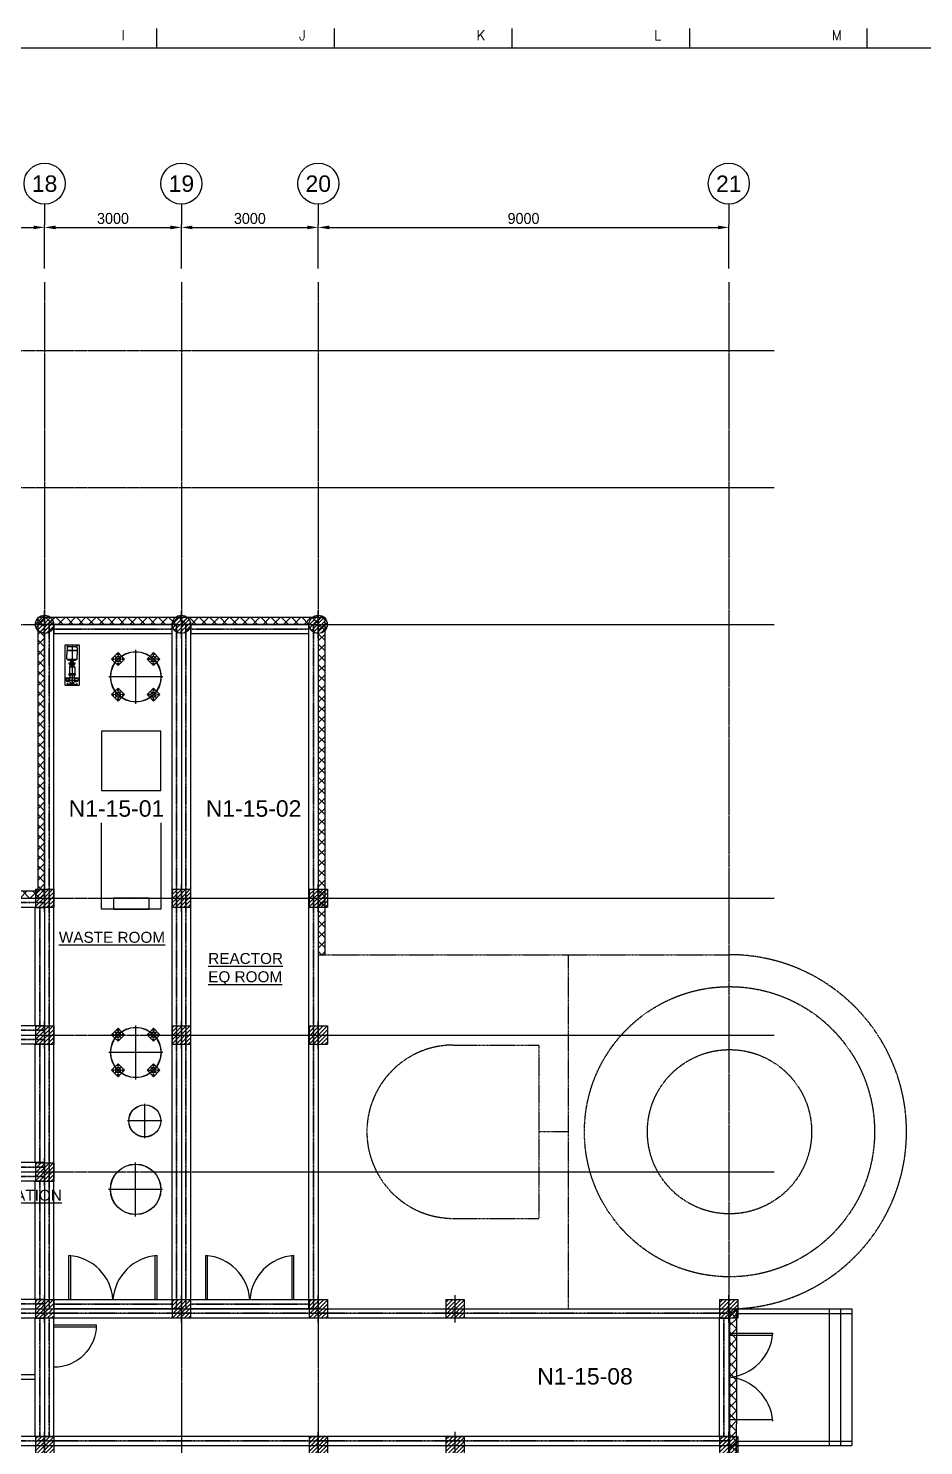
# Model space of a CAD drawing. Header units: millimetres. Extents: x 4080735 to 4152075, y -451436 to -400976.
# Drawn here: x 4114452 to 4134080, y -432662 to -401599 of the extents above; entities that cross this region are included whole.
import ezdxf
from ezdxf.enums import TextEntityAlignment as Align

# ---------------------------------------------------------------- set-up
doc = ezdxf.new("R2010")
doc.units = ezdxf.units.MM
doc.header["$LTSCALE"] = 60
doc.set_wipeout_variables(frame=1)
for name, pattern in [('120', [23, 20, -1, 1, -1]), ('CEN', [62, 60, -1, 0, -1]), ('CENTER', [2, 1.25, -0.25, 0.25, -0.25]), ('HIDDEN', [0.375, 0.25, -0.125])]:
    doc.linetypes.add(name, pattern=pattern)
doc.layers.get('Defpoints').update_dxf_attribs({"color": 140})
for name, color, linetype in [('1', 7, 'Continuous'), ('1CEN', 1, 'CEN'), ('1ST FL FW1-2', 3, 'Continuous'), ('3', 3, 'Continuous'), ('C_TEXT_01', 2, 'Continuous'), ('C_TEXT_CONTAINER NO', 7, 'Continuous'), ('CEN', 1, 'CENTER'), ('DIM', 1, 'Continuous'), ('DIM-SCALE', 7, 'Continuous'), ('DOOR', 3, 'Continuous'), ('EQUIPMENT', 6, 'Continuous'), ('PILE', 4, 'Continuous'), ('TAN-TIT', 30, 'Continuous'), ('TEXT', 3, 'Continuous')]:
    doc.layers.add(name, color=color, linetype=linetype)
doc.styles.add('Arial', font='arial.ttf')
doc.styles.add('COM', font='COMPLEX', dxfattribs={"height": 5})
doc.styles.add('돋움', font='')
doc.styles.get('돋움').set_extended_font_data('Dotum')
doc.linetypes.add('FENCELINE1', pattern='A,1,-0.4,[133,ltypeshp.shx,S=0.4,R=0,X=-0.4,Y=0],-0.4,4', length=5.8)
doc.dimstyles.new('일반도면_0060', dxfattribs={"dimtxt": 240, "dimasz": 240, "dimexe": 60, "dimexo": 300, "dimgap": 75, "dimtad": 1, "dimdec": 0, "dimzin": 0, "dimdsep": 46, "dimtxsty": '돋움', "dimcen": -300, "dimclrd": 7, "dimclre": 7, "dimclrt": 2, "dimadec": 8, "dimazin": 0, "dimtfac": 1, "dimtdec": 0, "dimtix": 1, "dimtmove": 2, "dimatfit": 3, "dimfxl": 1, "dimtolj": 1, "dimtzin": 0, "dimarcsym": 0})
pattern_1 = [(45, (-108366.33, 160913.16), (-112.2532015, 112.2532015), []), (135, (-108366.33, 160913.16), (-112.2532015, -112.2532015), [])]
pattern_2 = [(45, (0, 0), (-44.194, 44.194), [])]

# ---------------------------------------------------------------- blocks, each defined once
blk = doc.blocks.new('외각')
at = {"color": 8, "linetype": 'HIDDEN', "ltscale": 0.1}
for p, q in [((-14918, -3880), (-14918, 11120)), ((-14911, -3880), (-14911, 11120)), ((-14813, 11022), (-12219, 11022)), ((-14813, 11015), (-12219, 11015)), ((-12121, -3880), (-12121, 11120)), ((-12114, -3880), (-12114, 11120)), ((-11918, -3880), (-11918, 11120)), ((-11911, -3880), (-11911, 11120)), ((-11813, 11022), (-9219, 11022)), ((-11813, 11015), (-9219, 11015)), ((-9121, -3880), (-9121, 11120)), ((-9114, -3880), (-9114, 11120)), ((-15016, 5022), (-30016, 5022)), ((-15016, 5015), (-30016, 5015)), ((-15121, 2323), (-15121, 4917)), ((-15114, 2323), (-15114, 4917)), ((-9016, 3880), (0, 3880)), ((-3530, -3880), (-3530, 3880)), ((-15016, 2225), (-30016, 2225)), ((-15016, 2218), (-30016, 2218)), ((-15016, 2022), (-30016, 2022)), ((-15016, 2015), (-30016, 2015)), ((-15121, -677), (-15121, 1917)), ((-15114, -677), (-15114, 1917)), ((-6050, 1900), (-4180, 1900)), ((-4180, 1900), (-4180, -1900)), ((-3530, 0), (-4180, 0)), ((-15016, -775), (-30016, -775)), ((-15016, -782), (-30016, -782)), ((-15016, -978), (-30016, -978)), ((-15016, -985), (-30016, -985)), ((-15121, -3677), (-15121, -1083)), ((-15114, -3677), (-15114, -1083)), ((-6050, -1900), (-4180, -1900)), ((-15016, -3775), (-30016, -3775)), ((-15016, -3782), (-30016, -3782)), ((-15016, -3978), (-30016, -3978)), ((-15016, -3985), (-30016, -3985)), ((-16, -3978), (-15016, -3978)), ((-16, -3985), (-15016, -3985)), ((-14813, -3775), (-12219, -3775)), ((-14813, -3782), (-12219, -3782)), ((-11813, -3775), (-9219, -3775)), ((-11813, -3782), (-9219, -3782)), ((-9016, -3880), (0, -3880)), ((-15121, -6677), (-15121, -4083)), ((-15114, -6677), (-15114, -4083)), ((-14918, -6677), (-14918, -4083)), ((-14911, -6677), (-14911, -4083)), ((-121, -6677), (-121, -4083)), ((-114, -6677), (-114, -4083)), ((-15016, -6775), (-30016, -6775)), ((-15016, -6782), (-30016, -6782)), ((-16, -6775), (-15016, -6775)), ((-16, -6782), (-15016, -6782))]:
    blk.add_line(p, q, dxfattribs=at)
at = {"color": 8}
for p, q in [((-15219, -5330), (-34813, -5330)), ((-15219, -5430), (-34813, -5430))]:
    blk.add_line(p, q, dxfattribs=at)
for points in [[(-14813, -3880), (-14813, 11120), (-15016, 11120), (-15016, -3880)], [(-12219, 10917), (-12219, 11120), (-14813, 11120), (-14813, 10917)], [(-12219, -3880), (-12219, 11120), (-12016, 11120), (-12016, -3880)], [(-11813, -3880), (-11813, 11120), (-12016, 11120), (-12016, -3880)], [(-9219, 10917), (-9219, 11120), (-11813, 11120), (-11813, 10917)], [(-9219, -3880), (-9219, 11120), (-9016, 11120), (-9016, -3880)], [(-15016, 4917), (-30016, 4917), (-30016, 5120), (-15016, 5120)], [(-15219, 4917), (-15016, 4917), (-15016, 2323), (-15219, 2323)], [(-15016, 2323), (-30016, 2323), (-30016, 2120), (-15016, 2120)], [(-15016, 1917), (-30016, 1917), (-30016, 2120), (-15016, 2120)], [(-15219, 1917), (-15016, 1917), (-15016, -677), (-15219, -677)], [(-15016, -677), (-30016, -677), (-30016, -880), (-15016, -880)], [(-15016, -1083), (-30016, -1083), (-30016, -880), (-15016, -880)], [(-15219, -1083), (-15016, -1083), (-15016, -3677), (-15219, -3677)], [(-15016, -3677), (-30016, -3677), (-30016, -3880), (-15016, -3880)], [(-12219, -3677), (-12219, -3880), (-14813, -3880), (-14813, -3677)], [(-9219, -3677), (-9219, -3880), (-11813, -3880), (-11813, -3677)], [(-15016, -4083), (-30016, -4083), (-30016, -3880), (-15016, -3880)], [(-16, -4083), (-15016, -4083), (-15016, -3880), (-16, -3880)], [(-15219, -4083), (-15016, -4083), (-15016, -6677), (-15219, -6677)], [(-14813, -4083), (-15016, -4083), (-15016, -6677), (-14813, -6677)], [(-219, -4083), (-16, -4083), (-16, -6677), (-219, -6677)], [(-15016, -6677), (-30016, -6677), (-30016, -6880), (-15016, -6880)], [(-16, -6677), (-15016, -6677), (-15016, -6880), (-16, -6880)], [(-15016, -7083), (-30016, -7083), (-30016, -6880), (-15016, -6880)], [(-16, -7083), (-15016, -7083), (-15016, -6880), (-16, -6880)]]:
    blk.add_lwpolyline(points, close=True, dxfattribs=at)
at = {"color": 8, "linetype": 'HIDDEN', "ltscale": 0.1}
for radius in [3180, 1800]:
    blk.add_circle((0, 0), radius, dxfattribs=at)
for centre, radius, start, end in [((0, 0), 3880, 270, 90), ((-6050, 0), 1900, 90, 270)]:
    blk.add_arc(centre, radius, start, end, dxfattribs=at)
blk = doc.blocks.new('EQ')
at = {"layer": 'EQUIPMENT', "color": 253}
for p, q in [((-280, 25968), (-280, 26857)), ((-280, 26857), (25, 26857)), ((-239, 26730), (-240, 26638)), ((-220, 26826), (-239, 26826)), ((-17, 26730), (-239, 26730)), ((-237, 26792), (-237, 26735)), ((-18, 26735), (-237, 26735)), ((-232, 26730), (-232, 26735)), ((-230, 26835), (-230, 26816)), ((-203, 26815), (-227, 26807)), ((-220, 26735), (-224, 26735)), ((-60, 26815), (-203, 26815)), ((-128, 26857), (-128, 25980)), ((-56, 26816), (-59, 26816)), ((-53, 26815), (-54, 26815)), ((-53, 26815), (-28, 26807)), ((-35, 26826), (-16, 26826)), ((-26, 26835), (-26, 26816)), ((-23, 26730), (-23, 26735)), ((-18, 26792), (-18, 26735)), ((-16, 26730), (-15, 26638)), ((25, 26857), (25, 25968)), ((1270, 25565), (1270, 26749)), ((-239, 26545), (-240, 26638)), ((-238, 26545), (-227, 26545)), ((-232, 26545), (-232, 26540)), ((-232, 26545), (-232, 26540)), ((-232, 26540), (-220, 26540)), ((-232, 26540), (-220, 26540)), ((-221, 26538), (-221, 26540)), ((-35, 26540), (-220, 26540)), ((-205, 26522), (-197, 26522)), ((-196, 26521), (-196, 26521)), ((-168, 26519), (-195, 26520)), ((-188, 26444), (-188, 26462)), ((-188, 26462), (-67, 26462)), ((-188, 26444), (-67, 26444)), ((-188, 26442), (-188, 26425)), ((-188, 26442), (-67, 26442)), ((-188, 26425), (-67, 26425)), ((-168, 26518), (-87, 26518)), ((-167, 26510), (-167, 26517)), ((-165, 26508), (-90, 26508)), ((-153, 26490), (-102, 26490)), ((-153, 26462), (-153, 26490)), ((-153, 26425), (-153, 26397)), ((-146, 26490), (-109, 26490)), ((-143, 26508), (-143, 26504)), ((-113, 26504), (-143, 26504)), ((-142, 26504), (-142, 26490)), ((-114, 26504), (-114, 26490)), ((-113, 26508), (-113, 26504)), ((-102, 26490), (-102, 26462)), ((-102, 26397), (-102, 26425)), ((-89, 26510), (-89, 26517)), ((-87, 26519), (-60, 26520)), ((-67, 26462), (-67, 26444)), ((-67, 26442), (-67, 26444)), ((-67, 26425), (-67, 26442)), ((-60, 26521), (-60, 26521)), ((-51, 26522), (-59, 26522)), ((-23, 26540), (-35, 26540)), ((-35, 26538), (-35, 26540)), ((-23, 26540), (-35, 26540)), ((-17, 26545), (-28, 26545)), ((-23, 26545), (-23, 26540)), ((-23, 26545), (-23, 26540)), ((-16, 26545), (-15, 26638)), ((772, 26556), (792, 26535)), ((772, 26535), (792, 26556)), ((956, 26620), (806, 26471)), ((956, 26471), (806, 26620)), ((871, 26655), (891, 26634)), ((891, 26655), (871, 26634)), ((891, 26436), (871, 26457)), ((871, 26436), (891, 26457)), ((990, 26535), (970, 26556)), ((990, 26556), (970, 26535)), ((1550, 26535), (1570, 26556)), ((1550, 26556), (1570, 26535)), ((1734, 26471), (1584, 26620)), ((1584, 26471), (1734, 26620)), ((1669, 26655), (1649, 26634)), ((1649, 26655), (1669, 26634)), ((1649, 26436), (1669, 26457)), ((1669, 26436), (1649, 26457)), ((1768, 26556), (1748, 26535)), ((1768, 26535), (1748, 26556)), ((-263, 26136), (-263, 26120)), ((-263, 26136), (-159, 26136)), ((-263, 26120), (-177, 26120)), ((-263, 26117), (-263, 26082)), ((-263, 26117), (-179, 26117)), ((-58, 26225), (-197, 26225)), ((-197, 26225), (-197, 26194)), ((-58, 26211), (-197, 26211)), ((-58, 26194), (-197, 26194)), ((-185, 26369), (-185, 26225)), ((-70, 26369), (-185, 26369)), ((-183, 26385), (-183, 26377)), ((-72, 26385), (-183, 26385)), ((-72, 26377), (-183, 26377)), ((-180, 26377), (-180, 26369)), ((-174, 26182), (-174, 26148)), ((-153, 26397), (-102, 26397)), ((-145, 26194), (-151, 26194)), ((-140, 26397), (-140, 26385)), ((-115, 26397), (-115, 26385)), ((-104, 26194), (-110, 26194)), ((-96, 26136), (7, 26136)), ((-81, 26182), (-81, 26148)), ((-78, 26120), (7, 26120)), ((-76, 26117), (7, 26117)), ((-75, 26377), (-75, 26369)), ((-72, 26385), (-72, 26377)), ((-70, 26369), (-70, 26225)), ((-58, 26225), (-58, 26194)), ((7, 26136), (7, 26120)), ((7, 26117), (7, 26082)), ((1862, 26157), (678, 26157)), ((25, 25968), (-280, 25968)), ((-190, 26078), (-259, 26078)), ((-251, 26078), (-251, 26076)), ((-220, 26000), (-239, 26000)), ((-234, 26058), (-185, 26058)), ((-230, 26009), (-230, 25990)), ((-198, 25996), (-198, 25980)), ((-58, 25996), (-198, 25996)), ((-58, 25980), (-198, 25980)), ((-190, 26082), (-65, 26082)), ((-180, 25996), (-180, 25980)), ((-152, 26024), (-152, 25996)), ((-103, 26024), (-103, 25996)), ((-75, 25996), (-75, 25980)), ((-70, 26058), (-21, 26058)), ((-65, 26078), (4, 26078)), ((-58, 25996), (-58, 25980)), ((-35, 26000), (-16, 26000)), ((-26, 26009), (-26, 25990)), ((-4, 26078), (-4, 26076)), ((806, 25843), (956, 25693)), ((956, 25843), (806, 25693)), ((891, 25877), (871, 25857)), ((871, 25877), (891, 25857)), ((1584, 25693), (1734, 25843)), ((1584, 25843), (1734, 25693)), ((1649, 25877), (1669, 25857)), ((1669, 25877), (1649, 25857)), ((772, 25758), (792, 25778)), ((772, 25778), (792, 25758)), ((871, 25659), (891, 25679)), ((891, 25659), (871, 25679)), ((990, 25778), (970, 25758)), ((990, 25758), (970, 25778)), ((1550, 25778), (1570, 25758)), ((1550, 25758), (1570, 25778)), ((1669, 25659), (1649, 25679)), ((1649, 25659), (1669, 25679)), ((1768, 25758), (1748, 25778)), ((1768, 25778), (1748, 25758)), ((1820, 24968), (520, 24968)), ((520, 24968), (520, 23668)), ((1820, 23668), (1820, 24968)), ((520, 23668), (1820, 23668)), ((520, 21068), (520, 23268)), ((520, 23268), (1820, 23268)), ((1820, 23268), (1820, 21068)), ((1560, 21308), (780, 21308)), ((780, 21308), (780, 21068)), ((1560, 21068), (1560, 21308)), ((1820, 21068), (520, 21068)), ((780, 21068), (1560, 21068)), ((881, 18454), (740, 18313)), ((956, 18387), (806, 18238)), ((956, 18238), (806, 18387)), ((871, 18422), (891, 18401)), ((891, 18422), (871, 18401)), ((955, 18380), (881, 18454)), ((1023, 18313), (955, 18380)), ((1270, 17332), (1270, 18516)), ((1585, 18380), (1517, 18313)), ((1734, 18238), (1584, 18387)), ((1584, 18238), (1734, 18387)), ((1659, 18454), (1585, 18380)), ((1669, 18422), (1649, 18401)), ((1649, 18422), (1669, 18401)), ((1800, 18313), (1659, 18454)), ((740, 18313), (814, 18238)), ((772, 18323), (792, 18302)), ((772, 18302), (792, 18323)), ((814, 18238), (881, 18171)), ((891, 18203), (871, 18224)), ((871, 18203), (891, 18224)), ((881, 18171), (1023, 18313)), ((990, 18302), (970, 18323)), ((990, 18323), (970, 18302)), ((1517, 18313), (1659, 18171)), ((1550, 18302), (1570, 18323)), ((1550, 18323), (1570, 18302)), ((1649, 18203), (1669, 18224)), ((1669, 18203), (1649, 18224)), ((1659, 18171), (1726, 18238)), ((1726, 18238), (1800, 18313)), ((1768, 18323), (1748, 18302)), ((1768, 18302), (1748, 18323)), ((1862, 17924), (678, 17924)), ((814, 17609), (740, 17535)), ((740, 17535), (881, 17393)), ((772, 17525), (792, 17545)), ((772, 17545), (792, 17525)), ((806, 17610), (956, 17460)), ((956, 17610), (806, 17460)), ((881, 17676), (814, 17609)), ((891, 17644), (871, 17624)), ((871, 17644), (891, 17624)), ((871, 17426), (891, 17446)), ((891, 17426), (871, 17446)), ((1023, 17535), (881, 17676)), ((881, 17393), (955, 17468)), ((955, 17468), (1023, 17535)), ((990, 17545), (970, 17525)), ((990, 17525), (970, 17545)), ((1659, 17676), (1517, 17535)), ((1517, 17535), (1585, 17468)), ((1550, 17545), (1570, 17525)), ((1550, 17525), (1570, 17545)), ((1584, 17460), (1734, 17610)), ((1584, 17610), (1734, 17460)), ((1585, 17468), (1659, 17393)), ((1649, 17644), (1669, 17624)), ((1669, 17644), (1649, 17624)), ((1669, 17426), (1649, 17446)), ((1649, 17426), (1669, 17446)), ((1726, 17609), (1659, 17676)), ((1659, 17393), (1800, 17535)), ((1800, 17535), (1726, 17609)), ((1768, 17525), (1748, 17545)), ((1768, 17545), (1748, 17525)), ((1467, 16047), (1467, 16800)), ((1844, 16424), (1091, 16424)), ((1266, 14332), (1266, 15516)), ((1858, 14924), (674, 14924))]:
    blk.add_line(p, q, dxfattribs=at)
for points in [[(955, 26613), (881, 26687), (740, 26546), (814, 26471)], [(814, 26471), (881, 26404), (1023, 26546), (955, 26613)], [(1585, 26613), (1517, 26546), (1659, 26404), (1726, 26471)], [(1726, 26471), (1800, 26546), (1659, 26687), (1585, 26613)], [(814, 25842), (740, 25768), (881, 25626), (955, 25701)], [(955, 25701), (1023, 25768), (881, 25909), (814, 25842)], [(1726, 25842), (1659, 25909), (1517, 25768), (1585, 25701)], [(1585, 25701), (1659, 25626), (1800, 25768), (1726, 25842)]]:
    blk.add_lwpolyline(points, dxfattribs=at)
for centre, radius in [((-230, 26826), 9.5), ((-26, 26826), 9.5), ((1270, 26157), 554), ((1270, 26157), 550), ((782, 26546), 12), ((881, 26546), 53.1), ((881, 26645), 12), ((881, 26447), 12), ((980, 26546), 12), ((1560, 26546), 12), ((1659, 26546), 53.1), ((1659, 26645), 12), ((1659, 26447), 12), ((1758, 26546), 12), ((-128, 26082), 62.5), ((-128, 26082), 17), ((-230, 26000), 9.5), ((-26, 26000), 9.5), ((881, 25768), 53.1), ((881, 25867), 12), ((1659, 25768), 53.1), ((1659, 25867), 12), ((782, 25768), 12), ((881, 25669), 12), ((980, 25768), 12), ((1560, 25768), 12), ((1659, 25669), 12), ((1758, 25768), 12), ((1270, 17924), 554), ((1270, 17924), 550), ((881, 18313), 53.1), ((881, 18412), 12), ((1659, 18313), 53.1), ((1659, 18412), 12), ((782, 18313), 12), ((881, 18214), 12), ((980, 18313), 12), ((1560, 18313), 12), ((1659, 18214), 12), ((1758, 18313), 12), ((782, 17535), 12), ((881, 17535), 53.1), ((881, 17634), 12), ((881, 17436), 12), ((980, 17535), 12), ((1560, 17535), 12), ((1659, 17535), 53.1), ((1659, 17634), 12), ((1659, 17436), 12), ((1758, 17535), 12), ((1467, 16424), 353), ((1467, 16424), 350), ((1266, 14924), 554), ((1266, 14924), 550)]:
    blk.add_circle(centre, radius, dxfattribs=at)
for centre, radius, start, end in [((-222, 26792), 15, 110, 180), ((-59, 26815), 1, 90, 180), ((-56, 26815), 1.5, 36.8699, 90), ((-54, 26816), 1, 216.8699, 270), ((-33, 26792), 15, 0, 70), ((-205, 26538), 16, 180, 270), ((-197, 26521), 1, 360, 90), ((-195, 26521), 1, 180, 266.0548), ((-169, 26517), 2, 360, 86.0548), ((-165, 26510), 1.5, 180, 270), ((-90, 26510), 1.5, 270, 360), ((-87, 26517), 2, 93.9452, 180), ((-59, 26521), 1, 90, 180), ((-61, 26521), 1, 273.9452, 360), ((-51, 26538), 16, 270, 360), ((881, 26546), 57.1, 46.0481, 223.9519), ((881, 26546), 57.1, 223.9519, 46.0481), ((1659, 26546), 57.1, 133.9519, 316.0481), ((1659, 26546), 57.1, 316.0481, 133.9519), ((-186, 26182), 11.6, 0, 90), ((-186, 26148), 11.6, 270, 0), ((-69, 26182), 11.6, 90, 180), ((-69, 26148), 11.6, 180, 270), ((-259, 26082), 3.48, 180, 270), ((-234, 26076), 17.4, 180, 270), ((-21, 26076), 17.4, 270, 0), ((4, 26082), 3.48, 270, 0), ((881, 25768), 57.1, 136.0481, 313.9519), ((881, 25768), 57.1, 313.9519, 136.0481), ((1659, 25768), 57.1, 43.9519, 226.0481), ((1659, 25768), 57.1, 226.0481, 43.9519), ((881, 18313), 57.1, 46.0481, 223.9519), ((881, 18313), 57.1, 223.9519, 46.0481), ((1659, 18313), 57.1, 133.9519, 316.0481), ((1659, 18313), 57.1, 316.0481, 133.9519), ((881, 17535), 57.1, 136.0481, 313.9519), ((881, 17535), 57.1, 313.9519, 136.0481), ((1659, 17535), 57.1, 43.9519, 226.0481), ((1659, 17535), 57.1, 226.0481, 43.9519)]:
    blk.add_arc(centre, radius, start, end, dxfattribs=at)
blk = doc.blocks.new('*D51')
at = {"layer": 'Defpoints', "color": 0, "transparency": 16777216}
for p in [(4114808, -405962), (4108808, -407162), (4114808, -407162)]:
    blk.add_point(p, dxfattribs=at)
at = {"layer": 'DIM-SCALE', "color": 7, "lineweight": -2, "transparency": 16777216}
for p, q in [((4108808, -406862), (4108808, -405902)), ((4109048, -405962), (4114568, -405962)), ((4114808, -406862), (4114808, -405902))]:
    blk.add_line(p, q, dxfattribs=at)
at = {"layer": 'DIM-SCALE', "color": 7, "transparency": 16777216}
for points in [[(4109048, -405922), (4109048, -406002), (4108808, -405962)], [(4114568, -405922), (4114568, -406002), (4114808, -405962)]]:
    blk.add_solid(points, dxfattribs=at)
at = {"layer": 'DIM-SCALE', "color": 2, "transparency": 16777216, "insert": (4111808, -405767), "char_height": 240, "attachment_point": 5, "style": '돋움'}
blk.add_mtext('\\A1;6000', dxfattribs=at)
blk = doc.blocks.new('*D52')
at = {"layer": 'Defpoints', "color": 0, "transparency": 16777216}
for p in [(4117808, -405962), (4114808, -407162), (4117808, -407162)]:
    blk.add_point(p, dxfattribs=at)
at = {"layer": 'DIM-SCALE', "color": 7, "lineweight": -2, "transparency": 16777216}
for p, q in [((4114808, -406862), (4114808, -405902)), ((4115048, -405962), (4117568, -405962)), ((4117808, -406862), (4117808, -405902))]:
    blk.add_line(p, q, dxfattribs=at)
at = {"layer": 'DIM-SCALE', "color": 7, "transparency": 16777216}
for points in [[(4115048, -405922), (4115048, -406002), (4114808, -405962)], [(4117568, -405922), (4117568, -406002), (4117808, -405962)]]:
    blk.add_solid(points, dxfattribs=at)
at = {"layer": 'DIM-SCALE', "color": 2, "transparency": 16777216, "insert": (4116308, -405767), "char_height": 240, "attachment_point": 5, "style": '돋움'}
blk.add_mtext('\\A1;3000', dxfattribs=at)
blk = doc.blocks.new('*D53')
at = {"layer": 'Defpoints', "color": 0, "transparency": 16777216}
for p in [(4120808, -405962), (4117808, -407162), (4120808, -407162)]:
    blk.add_point(p, dxfattribs=at)
at = {"layer": 'DIM-SCALE', "color": 7, "lineweight": -2, "transparency": 16777216}
for p, q in [((4117808, -406862), (4117808, -405902)), ((4118048, -405962), (4120568, -405962)), ((4120808, -406862), (4120808, -405902))]:
    blk.add_line(p, q, dxfattribs=at)
at = {"layer": 'DIM-SCALE', "color": 7, "transparency": 16777216}
for points in [[(4118048, -405922), (4118048, -406002), (4117808, -405962)], [(4120568, -405922), (4120568, -406002), (4120808, -405962)]]:
    blk.add_solid(points, dxfattribs=at)
at = {"layer": 'DIM-SCALE', "color": 2, "transparency": 16777216, "insert": (4119308, -405767), "char_height": 240, "attachment_point": 5, "style": '돋움'}
blk.add_mtext('\\A1;3000', dxfattribs=at)
blk = doc.blocks.new('*D54')
at = {"layer": 'Defpoints', "color": 0, "transparency": 16777216}
for p in [(4129808, -405962), (4120808, -407162), (4129808, -407162)]:
    blk.add_point(p, dxfattribs=at)
at = {"layer": 'DIM-SCALE', "color": 7, "lineweight": -2, "transparency": 16777216}
for p, q in [((4120808, -406862), (4120808, -405902)), ((4121048, -405962), (4129568, -405962)), ((4129808, -406862), (4129808, -405902))]:
    blk.add_line(p, q, dxfattribs=at)
at = {"layer": 'DIM-SCALE', "color": 7, "transparency": 16777216}
for points in [[(4121048, -405922), (4121048, -406002), (4120808, -405962)], [(4129568, -405922), (4129568, -406002), (4129808, -405962)]]:
    blk.add_solid(points, dxfattribs=at)
at = {"layer": 'DIM-SCALE', "color": 2, "transparency": 16777216, "insert": (4125308, -405767), "char_height": 240, "attachment_point": 5, "style": '돋움'}
blk.add_mtext('\\A1;9000', dxfattribs=at)
blk = doc.blocks.new('406.9X9')
at = {"layer": 'PILE', "linetype": 'ByBlock'}
h = blk.add_hatch(dxfattribs=at)
h.set_pattern_fill('ANSI31', color=256, scale=500, style=0)
h.set_pattern_definition(pattern_2)
edge = h.paths.add_edge_path()
edge.add_arc((0, 0), 200, 0, 360)
at = {"layer": 'CEN', "linetype": '120', "ltscale": 0.1}
for p, q in [((0, -300), (0, 300)), ((-300, 0), (300, 0))]:
    blk.add_line(p, q, dxfattribs=at)
at = {"layer": 'PILE', "linetype": 'ByBlock'}
blk.add_circle((0, 0), 200, dxfattribs=at)
blk = doc.blocks.new('PILE2')
at = {"layer": 'PILE', "linetype": 'ByBlock'}
h = blk.add_hatch(dxfattribs=at)
h.set_pattern_fill('ANSI31', color=256, scale=500, style=0)
h.set_pattern_definition(pattern_2)
h.paths.add_polyline_path([(0, 0), (200, 0), (200, 200), (0, 200)])
h.paths.add_polyline_path([(200, -200), (200, 0), (0, 0), (0, -200)])
h.paths.add_polyline_path([(0, -200), (0, 0), (-200, 0), (-200, -200)])
h.paths.add_polyline_path([(-200, 0), (0, 0), (0, 200), (-200, 200)])
at = {"layer": 'CEN', "linetype": '120', "ltscale": 0.1}
for p, q in [((-300, 0), (300, 0)), ((0, -300), (0, 300))]:
    blk.add_line(p, q, dxfattribs=at)
at = {"layer": 'PILE', "linetype": 'ByBlock'}
for p, q in [((-200, 200), (200, 200)), ((-200, 200), (-200, -200)), ((200, 200), (200, -200)), ((-200, -200), (200, -200))]:
    blk.add_line(p, q, dxfattribs=at)
blk = doc.blocks.new('BORDER')
at = {"layer": 'TAN-TIT'}
for p, q in [((121784, 164680), (121784, 166122)), ((134763, 164680), (134763, 166122)), ((147741, 164680), (147741, 166122)), ((160720, 164680), (160720, 166122)), ((173699, 164680), (173699, 166122)), ((232823, 164680), (4977, 164680))]:
    blk.add_line(p, q, dxfattribs=at)
at = {"layer": 'TAN-TIT', "style": 'COM'}
for s, p in [('I', (119188, 165257)), ('J', (132167, 165257)), ('K', (145146, 165257)), ('L', (158124, 165257)), ('M', (171103, 165257)), ('M', (171103, 165257))]:
    blk.add_text(s, height=721, dxfattribs=at).set_placement(p)

msp = doc.modelspace()

# ---------------------------------------------------------------- linework, layer by layer
at = {"color": 8}
for p, q in [((4129807.8, -429662.1), (4132507.8, -429662.1)), ((4132007.8, -429662.1), (4132007.8, -432662.1)), ((4132257.8, -429662.1), (4132257.8, -432662.1)), ((4132507.8, -429662.1), (4132507.8, -432662.1)), ((4129807.8, -432662.1), (4132507.8, -432662.1))]:
    msp.add_line(p, q, dxfattribs=at)
at = {"layer": '1CEN', "color": 1, "linetype": 'CENTER', "ltscale": 0.5}
for p, q in [((4129807.8, -407162.1), (4129807.8, -445662.1)), ((4093807.8, -408662.1), (4130807.8, -408662.1)), ((4093807.8, -411662.1), (4130807.8, -411662.1)), ((4093807.8, -414662.1), (4130807.8, -414662.1))]:
    msp.add_line(p, q, dxfattribs=at)
at = {"layer": '1ST FL FW1-2', "color": 8}
msp.add_line((4129823.8, -429662), (4129973.8, -429662.2), dxfattribs=at)
at = {"layer": '3', "color": 8, "linetype": 'FENCELINE1', "ltscale": 0.01}
for points in [[(4129957.8, -429762.1), (4132507.8, -429762.1)], [(4129957.8, -432562.1), (4132507.8, -432562.1)]]:
    msp.add_lwpolyline(points, dxfattribs=at)
at = {"layer": 'DIM'}
for p, q in [((4114807.8, -405452.1), (4114807.8, -405902.1)), ((4117807.8, -405452.1), (4117807.8, -405902.1)), ((4120807.8, -405452.1), (4120807.8, -405902.1)), ((4129807.8, -405452.1), (4129807.8, -405902.1))]:
    msp.add_line(p, q, dxfattribs=at)
for centre in [(4114807.8, -405002.1), (4117807.8, -405002.1), (4120807.8, -405002.1), (4129807.8, -405002.1)]:
    msp.add_circle(centre, 450, dxfattribs=at)
at = {"layer": 'DOOR', "color": 8}
for p, q in [((4129807.8, -430197.1), (4130772.8, -430197.1)), ((4129807.8, -430237.1), (4130769, -430237.1)), ((4129807.8, -432087.1), (4130769, -432087.1))]:
    msp.add_line(p, q, dxfattribs=at)
for centre, start, end in [((4129730.1, -430119.4), 274.2611, 355.7389), ((4129730.1, -432204.8), 4.2611, 85.7389)]:
    msp.add_arc(centre, 1045.6, start, end, dxfattribs=at)

# ---------------------------------------------------------------- block references
at = {"color": 8}
msp.add_blockref('외각', (4129823.8, -425782), dxfattribs=at)
at = {"layer": 'PILE', "color": 3}
for p in [(4129807.8, -429662.1), (4129807.8, -432662)]:
    msp.add_blockref('PILE2', p, dxfattribs=at)

# ---------------------------------------------------------------- texts
at = {"layer": 'TEXT', "color": 3, "linetype": 'Continuous', "style": 'Arial'}
for s, p in [('18', (4114807.8, -405002.1)), ('19', (4117807.8, -405002.1)), ('20', (4120807.8, -405002.1)), ('21', (4129807.8, -405002.1))]:
    msp.add_text(s, height=360, dxfattribs=at).set_placement(p, align=Align.MIDDLE)

# ---------------------------------------------------------------- dimensions: what is measured, and where the dimension line sits
at = {"layer": 'DIM-SCALE'}
for base, p1, p2, picture, middle in [((4114807.8, -405962.1), (4108807.8, -407162.1), (4114807.8, -407162.1), '*D51', (4111807.8, -405766.9)), ((4117807.8, -405962.1), (4114807.8, -407162.1), (4117807.8, -407162.1), '*D52', (4116307.8, -405766.9)), ((4120807.8, -405962.1), (4117807.8, -407162.1), (4120807.8, -407162.1), '*D53', (4119307.8, -405766.9)), ((4129807.8, -405962.1), (4120807.8, -407162.1), (4129807.8, -407162.1), '*D54', (4125307.8, -405766.9))]:
    dim = msp.add_linear_dim(base=base, p1=p1, p2=p2, dimstyle='일반도면_0060', dxfattribs=at)
    dim.commit()
    dim.dimension.update_dxf_attribs({"geometry": picture, "text_midpoint": middle})

# ---------------------------------------------------------------- next in the draw order: block references
at = {"layer": 'EQUIPMENT', "color": 3}
msp.add_blockref('EQ', (4115537.8, -441968.8), dxfattribs=at)

# ---------------------------------------------------------------- next in the draw order: hatches: boundary and pattern name
at = {"layer": '1ST FL FW1-2'}
h = msp.add_hatch(dxfattribs=at)
h.set_pattern_fill('ANSI37', color=8, scale=50)
h.set_pattern_definition(pattern_1)
h.paths.add_polyline_path([(4114807.8, -420662.1), (4114807.8, -414662), (4120807.8, -414662), (4120807.8, -421902), (4120957.8, -421902), (4120957.8, -414512), (4114657.8, -414512), (4114657.8, -420512.1), (4099657.8, -420512.1), (4099657.8, -420662.1)])
h = msp.add_hatch(dxfattribs=at)
h.set_pattern_fill('ANSI37', color=8, scale=50)
h.set_pattern_definition(pattern_1)
h.paths.add_polyline_path([(4099657.8, -438662), (4099657.8, -438812), (4114657.8, -438812.1), (4114657.8, -444812), (4129957.6, -444812), (4129973.8, -429662.2), (4129823.8, -429662), (4129807.8, -444662), (4114807.8, -444662), (4114807.8, -438662.1)])

# ---------------------------------------------------------------- next in the draw order: linework, layer by layer
at = {"layer": '1CEN', "color": 1, "linetype": 'CENTER', "ltscale": 0.5}
for p, q in [((4114807.8, -407162.1), (4114807.8, -445662.1)), ((4117807.8, -407162.1), (4117807.8, -445662.1)), ((4120807.8, -407162.1), (4120807.8, -445662.1)), ((4093807.8, -420662.1), (4130807.8, -420662.1)), ((4093807.8, -423662.1), (4130807.8, -423662.1)), ((4093807.8, -426662.1), (4130807.8, -426662.1)), ((4093807.8, -426662.1), (4130807.8, -426662.1)), ((4093807.8, -429662.1), (4130807.8, -429662.1))]:
    msp.add_line(p, q, dxfattribs=at)
at = {"layer": '1ST FL FW1-2', "color": 8}
msp.add_lwpolyline([(4120957.8, -421902), (4120957.8, -414512), (4114657.8, -414512), (4114657.8, -420512.1), (4099657.8, -420512.1), (4099657.8, -420662.1), (4114807.8, -420662.1), (4114807.8, -414662), (4120807.8, -414662), (4120807.8, -421902)], close=True, dxfattribs=at)
for points in [[(4129823.8, -429662), (4129807.8, -444662), (4114807.8, -444662), (4114807.8, -438662.1), (4099657.8, -438662)], [(4129973.8, -429662.2), (4129957.6, -444812), (4114657.8, -444812), (4114657.8, -438812.1), (4099657.8, -438812)]]:
    msp.add_lwpolyline(points, dxfattribs=at)
at = {"layer": 'DOOR', "color": 8}
for p, q in [((4115342.8, -429459), (4115342.8, -428494)), ((4115382.8, -429459), (4115382.8, -428497.8)), ((4117232.8, -429459), (4117232.8, -428497.8)), ((4117272.8, -429459), (4117272.8, -428494)), ((4118342.8, -429459), (4118342.8, -428494)), ((4118382.8, -429459), (4118382.8, -428497.8)), ((4120232.8, -429459), (4120232.8, -428497.8)), ((4120272.8, -429459), (4120272.8, -428494)), ((4115010.8, -430055.1), (4115939.9, -430055.1))]:
    msp.add_line(p, q, dxfattribs=at)
msp.add_lwpolyline([(4115010.8, -430015.1), (4115940.8, -430015.1, -0.4142136), (4115010.8, -430945.1, -0.4142136)], format="xyb", dxfattribs=at)
for centre, start, end in [((4115265.1, -429536.7), 4.2611, 85.7389), ((4117350.4, -429536.7), 94.2611, 175.7389), ((4118265.1, -429536.7), 4.2611, 85.7389), ((4120350.4, -429536.7), 94.2611, 175.7389)]:
    msp.add_arc(centre, 1045.6, start, end, dxfattribs=at)

# ---------------------------------------------------------------- next in the draw order: block references
at = {"layer": 'DIM-SCALE'}
for p in [(4114807.8, -414662), (4117807.8, -414661.9), (4120807.8, -414661.9)]:
    msp.add_blockref('406.9X9', p, dxfattribs=at)
at = {"layer": 'PILE', "color": 3}
for p in [(4114807.8, -420662.1), (4117807.8, -420662.1), (4120807.8, -420662.1), (4114807.8, -423662.1), (4117807.8, -423662.1), (4120807.8, -423662.1), (4114807.8, -426662.1), (4114807.8, -429662.1), (4117807.8, -429662.1), (4120807.8, -429662.1), (4123807.8, -429662.1), (4114807.8, -432662.1), (4120807.8, -432662), (4123807.8, -432662)]:
    msp.add_blockref('PILE2', p, dxfattribs=at)

# ---------------------------------------------------------------- next in the draw order: texts
at = {"layer": 'C_TEXT_01', "char_height": 240, "attachment_point": 1, "style": 'Arial'}
for s, insert, width in [('{\\LWASTE ROOM}', (4115121.3, -421400.5), 3254.018), ('{\\LREACTOR\\PEQ ROOM}', (4118395.6, -421864.5), 1903.395), ('{\\LDECONTAMINATION ROOM}', (4111908.8, -427053.7), 1903.395)]:
    msp.add_mtext(s, dxfattribs=dict(at, insert=insert, width=width))

# ---------------------------------------------------------------- next in the draw order: wipeouts: each hides what was drawn before it
for points in [[(4115223.2, -419009.6), (4117518.3, -419009.6), (4117518.3, -418390), (4115223.2, -418390)], [(4118228.8, -419009.6), (4120523.9, -419009.6), (4120523.9, -418390), (4118228.8, -418390)], [(4125494.6, -431454.4), (4127789.7, -431454.4), (4127789.7, -430834.8), (4125494.6, -430834.8)]]:
    msp.add_wipeout(points).dxf.layer = 'C_TEXT_CONTAINER NO'

# ---------------------------------------------------------------- next in the draw order: block references
at = {"layer": '1', "xscale": 0.3, "yscale": 0.3, "zscale": 0.3}
msp.add_blockref('BORDER', (4080734.8, -451435.5), dxfattribs=at)

# ---------------------------------------------------------------- next in the draw order: texts
at = {"layer": 'C_TEXT_CONTAINER NO', "color": 3, "style": 'Arial'}
for s, p in [('N1-15-01', (4116384, -418697.5)), ('N1-15-02', (4119389.6, -418697.5)), ('N1-15-08', (4126655.4, -431142.3))]:
    msp.add_text(s, height=360, dxfattribs=at).set_placement(p, align=Align.MIDDLE_CENTER)

doc.saveas('drawing.dxf')
